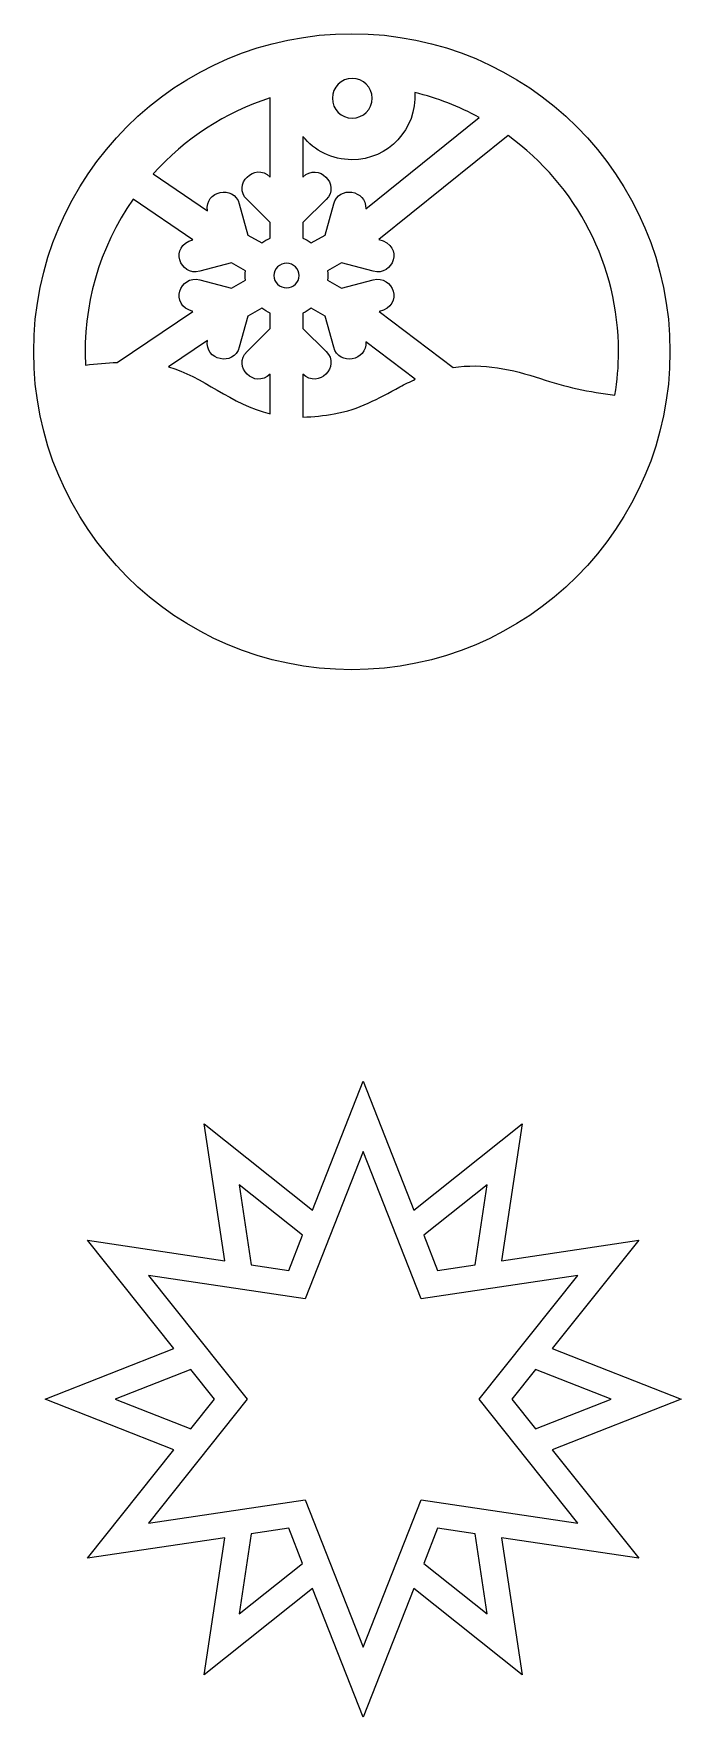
# Model space of a CAD drawing. Header units: centimetres. Extents: x 2 to 128, y -104 to 2.
# Drawn here: x 91.35 to 101.53, y -88.33 to -61.86 of the extents above; entities that cross this region are included whole.
import ezdxf

# ---------------------------------------------------------------- set-up
doc = ezdxf.new("R2010")
doc.units = ezdxf.units.CM
doc.header["$MEASUREMENT"] = 0
doc.layers.add('layer 1', color=7, linetype='Continuous')

msp = doc.modelspace()

# ---------------------------------------------------------------- linework, layer by layer
at = {"layer": 'layer 1', "color": 250}
for points, knots in [([(96.35494, -61.85513), (93.59355, -61.85513), (91.35494, -64.09374), (91.35494, -66.85513), (91.35494, -66.85513), (91.35494, -69.61652), (93.59355, -71.85513), (96.35494, -71.85513), (96.35494, -71.85513), (99.11631, -71.85513), (101.35493, -69.61652), (101.35493, -66.85513), (101.35493, -66.85513), (101.35493, -64.09374), (99.11631, -61.85513), (96.35494, -61.85513)], [0, 0, 0, 0, 0.2, 0.2, 0.2, 0.2, 0.4, 0.4, 0.4, 0.4, 0.6, 0.6, 0.6, 0.6, 1, 1, 1, 1]), ([(96.36146, -63.18344), (96.18886, -63.18344), (96.04896, -63.04354), (96.04896, -62.87094), (96.04896, -62.87094), (96.04896, -62.69834), (96.18886, -62.55844), (96.36146, -62.55844), (96.36146, -62.55844), (96.53405, -62.55844), (96.67396, -62.69834), (96.67396, -62.87094), (96.67396, -62.87094), (96.67396, -63.04354), (96.53405, -63.18344), (96.36146, -63.18344)], [0, 0, 0, 0, 0.2, 0.2, 0.2, 0.2, 0.4, 0.4, 0.4, 0.4, 0.6, 0.6, 0.6, 0.6, 1, 1, 1, 1]), ([(94.08679, -64.63844), (94.08679, -64.63844), (93.23167, -64.06055), (93.23167, -64.06055), (93.23167, -64.06055), (93.7282, -63.50609), (94.3638, -63.09168), (95.07266, -62.86407), (95.07266, -62.86407), (95.07266, -62.86407), (95.07266, -64.10995), (95.07266, -64.10995), (95.07266, -64.10995), (94.8255, -63.86628), (94.4705, -64.23182), (94.70767, -64.4649), (94.70767, -64.4649), (94.70767, -64.4649), (95.07266, -64.82368), (95.07266, -64.82368), (95.07266, -64.82368), (95.07266, -64.82368), (95.07266, -65.0692), (95.07266, -65.0692), (95.07266, -65.0692), (95.02532, -65.08923), (94.9805, -65.11478), (94.93914, -65.14529), (94.93914, -65.14529), (94.93914, -65.14529), (94.71971, -65.02102), (94.71971, -65.02102), (94.71971, -65.02102), (94.71971, -65.02102), (94.58617, -64.5308), (94.58617, -64.5308), (94.58617, -64.5308), (94.50267, -64.22448), (94.03395, -64.32597), (94.08679, -64.63844)], [0, 0, 0, 0, 0.09090909, 0.09090909, 0.09090909, 0.09090909, 0.18181818, 0.18181818, 0.18181818, 0.18181818, 0.27272727, 0.27272727, 0.27272727, 0.27272727, 0.36363636, 0.36363636, 0.36363636, 0.36363636, 0.45454545, 0.45454545, 0.45454545, 0.45454545, 0.54545455, 0.54545455, 0.54545455, 0.54545455, 0.63636364, 0.63636364, 0.63636364, 0.63636364, 0.72727273, 0.72727273, 0.72727273, 0.72727273, 0.81818182, 0.81818182, 0.81818182, 0.81818182, 1, 1, 1, 1]), ([(95.71779, -65.14533), (95.67642, -65.11483), (95.63159, -65.08928), (95.58426, -65.06924), (95.58426, -65.06924), (95.58426, -65.06924), (95.58426, -64.82368), (95.58426, -64.82368), (95.58426, -64.82368), (95.58426, -64.82368), (95.94925, -64.4649), (95.94925, -64.4649), (95.94925, -64.4649), (96.18631, -64.23193), (95.83034, -63.86733), (95.58426, -64.10989), (95.58426, -64.10989), (95.58426, -64.10989), (95.58426, -63.46953), (95.58426, -63.46953), (95.58426, -63.46953), (95.76796, -63.69619), (96.0482, -63.83724), (96.35494, -63.83724), (96.35494, -63.83724), (96.92857, -63.83724), (97.38066, -63.35264), (97.34389, -62.78139), (97.34389, -62.78139), (97.69769, -62.86703), (98.0387, -62.99887), (98.35829, -63.17313), (98.35829, -63.17313), (98.35829, -63.17313), (96.57346, -64.60757), (96.57346, -64.60757), (96.57346, -64.60757), (96.58617, -64.30913), (96.14917, -64.24205), (96.07059, -64.53083), (96.07059, -64.53083), (96.07059, -64.53083), (95.93717, -65.02103), (95.93717, -65.02103), (95.93717, -65.02103), (95.93717, -65.02103), (95.71779, -65.14533), (95.71779, -65.14533)], [0, 0, 0, 0, 0.07692308, 0.07692308, 0.07692308, 0.07692308, 0.15384615, 0.15384615, 0.15384615, 0.15384615, 0.23076923, 0.23076923, 0.23076923, 0.23076923, 0.30769231, 0.30769231, 0.30769231, 0.30769231, 0.38461538, 0.38461538, 0.38461538, 0.38461538, 0.46153846, 0.46153846, 0.46153846, 0.46153846, 0.53846154, 0.53846154, 0.53846154, 0.53846154, 0.61538462, 0.61538462, 0.61538462, 0.61538462, 0.69230769, 0.69230769, 0.69230769, 0.69230769, 0.76923077, 0.76923077, 0.76923077, 0.76923077, 0.84615385, 0.84615385, 0.84615385, 0.84615385, 1, 1, 1, 1]), ([(100.49025, -67.53939), (100.09327, -67.49053), (99.69849, -67.40746), (99.31976, -67.27869), (99.31976, -67.27869), (98.88042, -67.12932), (98.40977, -67.03207), (97.94611, -67.10347), (97.94611, -67.10347), (97.94611, -67.10347), (96.78546, -66.22482), (96.78546, -66.22482), (96.78546, -66.22482), (97.18772, -66.11919), (96.99957, -65.64449), (96.69256, -65.72538), (96.69256, -65.72538), (96.69256, -65.72538), (96.19274, -65.85702), (96.19274, -65.85702), (96.19274, -65.85702), (96.19274, -65.85702), (95.97404, -65.73294), (95.97404, -65.73294), (95.97404, -65.73294), (95.98007, -65.68345), (95.98007, -65.63312), (95.97404, -65.58363), (95.97404, -65.58363), (95.97404, -65.58363), (96.19272, -65.45958), (96.19272, -65.45958), (96.19272, -65.45958), (96.19272, -65.45958), (96.69252, -65.59139), (96.69252, -65.59139), (96.69252, -65.59139), (96.99582, -65.67139), (97.19351, -65.19904), (96.7784, -65.09012), (96.7784, -65.09012), (96.7784, -65.09012), (98.80947, -63.45765), (98.80947, -63.45765), (98.80947, -63.45765), (99.89946, -64.24619), (100.54611, -65.50352), (100.54611, -66.85513), (100.54611, -66.85513), (100.54611, -67.08437), (100.52744, -67.31327), (100.49025, -67.53939)], [0, 0, 0, 0, 0.07142857, 0.07142857, 0.07142857, 0.07142857, 0.14285714, 0.14285714, 0.14285714, 0.14285714, 0.21428571, 0.21428571, 0.21428571, 0.21428571, 0.28571429, 0.28571429, 0.28571429, 0.28571429, 0.35714286, 0.35714286, 0.35714286, 0.35714286, 0.42857143, 0.42857143, 0.42857143, 0.42857143, 0.5, 0.5, 0.5, 0.5, 0.57142857, 0.57142857, 0.57142857, 0.57142857, 0.64285714, 0.64285714, 0.64285714, 0.64285714, 0.71428571, 0.71428571, 0.71428571, 0.71428571, 0.78571429, 0.78571429, 0.78571429, 0.78571429, 0.85714286, 0.85714286, 0.85714286, 0.85714286, 1, 1, 1, 1]), ([(93.85727, -66.22115), (93.85727, -66.22115), (92.66917, -67.02406), (92.66917, -67.02406), (92.66917, -67.02406), (92.50216, -67.03011), (92.33504, -67.04497), (92.16902, -67.06556), (92.16902, -67.06556), (92.12276, -66.13587), (92.38246, -65.22313), (92.91592, -64.45917), (92.91592, -64.45917), (92.91592, -64.45917), (93.85736, -65.09559), (93.85736, -65.09559), (93.85736, -65.09559), (93.48101, -65.19443), (93.6517, -65.67382), (93.96427, -65.5914), (93.96427, -65.5914), (93.96427, -65.5914), (94.46419, -65.45958), (94.46419, -65.45958), (94.46419, -65.45958), (94.46419, -65.45958), (94.68296, -65.58364), (94.68296, -65.58364), (94.68296, -65.58364), (94.67686, -65.63342), (94.67682, -65.68318), (94.68297, -65.73295), (94.68297, -65.73295), (94.68297, -65.73295), (94.46441, -65.85702), (94.46441, -65.85702), (94.46441, -65.85702), (94.46441, -65.85702), (93.96422, -65.72537), (93.96422, -65.72537), (93.96422, -65.72537), (93.65126, -65.64298), (93.48145, -66.12282), (93.85727, -66.22115)], [0, 0, 0, 0, 0.08333333, 0.08333333, 0.08333333, 0.08333333, 0.16666667, 0.16666667, 0.16666667, 0.16666667, 0.25, 0.25, 0.25, 0.25, 0.33333333, 0.33333333, 0.33333333, 0.33333333, 0.41666667, 0.41666667, 0.41666667, 0.41666667, 0.5, 0.5, 0.5, 0.5, 0.58333333, 0.58333333, 0.58333333, 0.58333333, 0.66666667, 0.66666667, 0.66666667, 0.66666667, 0.75, 0.75, 0.75, 0.75, 0.83333333, 0.83333333, 0.83333333, 0.83333333, 1, 1, 1, 1]), ([(95.52682, -65.65839), (95.52682, -65.76718), (95.43605, -65.85169), (95.32854, -65.85169), (95.32854, -65.85169), (95.22097, -65.85169), (95.13002, -65.76725), (95.13002, -65.65839), (95.13002, -65.65839), (95.13002, -65.54955), (95.22096, -65.46488), (95.32854, -65.46488), (95.32854, -65.46488), (95.4361, -65.46488), (95.52682, -65.54963), (95.52682, -65.65839)], [0, 0, 0, 0, 0.2, 0.2, 0.2, 0.2, 0.4, 0.4, 0.4, 0.4, 0.6, 0.6, 0.6, 0.6, 1, 1, 1, 1]), ([(93.47282, -67.09286), (93.47282, -67.09286), (94.08682, -66.67793), (94.08682, -66.67793), (94.08682, -66.67793), (94.03371, -66.99029), (94.50254, -67.09263), (94.58616, -66.78578), (94.58616, -66.78578), (94.58616, -66.78578), (94.71974, -66.29584), (94.71974, -66.29584), (94.71974, -66.29584), (94.71974, -66.29584), (94.93902, -66.17115), (94.93902, -66.17115), (94.93902, -66.17115), (94.98037, -66.20182), (95.02525, -66.2274), (95.07266, -66.24749), (95.07266, -66.24749), (95.07266, -66.24749), (95.07266, -66.49294), (95.07266, -66.49294), (95.07266, -66.49294), (95.07266, -66.49294), (94.70767, -66.85167), (94.70767, -66.85167), (94.70767, -66.85167), (94.47062, -67.08464), (94.82522, -67.45058), (95.07266, -67.20663), (95.07266, -67.20663), (95.07266, -67.20663), (95.07266, -67.83229), (95.07266, -67.83229), (95.07266, -67.83229), (94.45994, -67.69033), (93.99897, -67.23229), (93.47282, -67.09286)], [0, 0, 0, 0, 0.09090909, 0.09090909, 0.09090909, 0.09090909, 0.18181818, 0.18181818, 0.18181818, 0.18181818, 0.27272727, 0.27272727, 0.27272727, 0.27272727, 0.36363636, 0.36363636, 0.36363636, 0.36363636, 0.45454545, 0.45454545, 0.45454545, 0.45454545, 0.54545455, 0.54545455, 0.54545455, 0.54545455, 0.63636364, 0.63636364, 0.63636364, 0.63636364, 0.72727273, 0.72727273, 0.72727273, 0.72727273, 0.81818182, 0.81818182, 0.81818182, 0.81818182, 1, 1, 1, 1]), ([(96.07972, -67.83224), (95.91644, -67.86056), (95.7503, -67.87994), (95.58426, -67.88299), (95.58426, -67.88299), (95.58426, -67.88299), (95.58426, -67.20669), (95.58426, -67.20669), (95.58426, -67.20669), (95.83149, -67.45038), (96.18632, -67.08472), (95.94925, -66.85167), (95.94925, -66.85167), (95.94925, -66.85167), (95.58426, -66.49294), (95.58426, -66.49294), (95.58426, -66.49294), (95.58426, -66.49294), (95.58426, -66.24747), (95.58426, -66.24747), (95.58426, -66.24747), (95.63165, -66.22735), (95.67651, -66.20175), (95.7179, -66.17113), (95.7179, -66.17113), (95.7179, -66.17113), (95.93716, -66.29582), (95.93716, -66.29582), (95.93716, -66.29582), (95.93716, -66.29582), (96.07059, -66.78575), (96.07059, -66.78575), (96.07059, -66.78575), (96.15117, -67.08157), (96.59975, -67.00147), (96.57274, -66.6977), (96.57274, -66.6977), (96.57274, -66.6977), (97.3524, -67.28802), (97.3524, -67.28802), (97.3524, -67.28802), (97.26991, -67.32586), (97.18904, -67.36708), (97.10866, -67.40971), (97.10866, -67.40971), (96.76401, -67.59243), (96.47276, -67.76408), (96.07972, -67.83224)], [0, 0, 0, 0, 0.07692308, 0.07692308, 0.07692308, 0.07692308, 0.15384615, 0.15384615, 0.15384615, 0.15384615, 0.23076923, 0.23076923, 0.23076923, 0.23076923, 0.30769231, 0.30769231, 0.30769231, 0.30769231, 0.38461538, 0.38461538, 0.38461538, 0.38461538, 0.46153846, 0.46153846, 0.46153846, 0.46153846, 0.53846154, 0.53846154, 0.53846154, 0.53846154, 0.61538462, 0.61538462, 0.61538462, 0.61538462, 0.69230769, 0.69230769, 0.69230769, 0.69230769, 0.76923077, 0.76923077, 0.76923077, 0.76923077, 0.84615385, 0.84615385, 0.84615385, 0.84615385, 1, 1, 1, 1]), ([(100.86285, -80.82633), (100.86285, -80.82633), (98.70908, -81.14997), (98.70908, -81.14997), (98.70908, -81.14997), (98.70908, -81.14997), (99.03274, -78.9962), (99.03274, -78.9962), (99.03274, -78.9962), (99.03274, -78.9962), (97.32933, -80.35336), (97.32933, -80.35336), (97.32933, -80.35336), (97.32933, -80.35336), (96.53273, -78.32632), (96.53273, -78.32632), (96.53273, -78.32632), (96.53273, -78.32632), (95.73613, -80.35336), (95.73613, -80.35336), (95.73613, -80.35336), (95.73613, -80.35336), (94.03274, -78.9962), (94.03274, -78.9962), (94.03274, -78.9962), (94.03274, -78.9962), (94.35638, -81.14997), (94.35638, -81.14997), (94.35638, -81.14997), (94.35638, -81.14997), (92.20261, -80.82633), (92.20261, -80.82633), (92.20261, -80.82633), (92.20261, -80.82633), (93.55977, -82.52972), (93.55977, -82.52972), (93.55977, -82.52972), (93.55977, -82.52972), (91.53273, -83.32632), (91.53273, -83.32632), (91.53273, -83.32632), (91.53273, -83.32632), (93.55977, -84.12292), (93.55977, -84.12292), (93.55977, -84.12292), (93.55977, -84.12292), (92.20261, -85.82631), (92.20261, -85.82631), (92.20261, -85.82631), (92.20261, -85.82631), (94.35638, -85.50267), (94.35638, -85.50267), (94.35638, -85.50267), (94.35638, -85.50267), (94.03272, -87.65644), (94.03272, -87.65644), (94.03272, -87.65644), (94.03272, -87.65644), (95.73613, -86.29928), (95.73613, -86.29928), (95.73613, -86.29928), (95.73613, -86.29928), (96.53273, -88.32632), (96.53273, -88.32632), (96.53273, -88.32632), (96.53273, -88.32632), (97.32933, -86.29928), (97.32933, -86.29928), (97.32933, -86.29928), (97.32933, -86.29928), (99.03272, -87.65644), (99.03272, -87.65644), (99.03272, -87.65644), (99.03272, -87.65644), (98.70908, -85.50267), (98.70908, -85.50267), (98.70908, -85.50267), (98.70908, -85.50267), (100.86285, -85.82631), (100.86285, -85.82631), (100.86285, -85.82631), (100.86285, -85.82631), (99.50569, -84.12292), (99.50569, -84.12292), (99.50569, -84.12292), (99.50569, -84.12292), (101.53273, -83.32632), (101.53273, -83.32632), (101.53273, -83.32632), (101.53273, -83.32632), (99.50569, -82.52972), (99.50569, -82.52972), (99.50569, -82.52972), (99.50569, -82.52972), (100.86285, -80.82633), (100.86285, -80.82633)], [0, 0, 0, 0, 0.04, 0.04, 0.04, 0.04, 0.08, 0.08, 0.08, 0.08, 0.12, 0.12, 0.12, 0.12, 0.16, 0.16, 0.16, 0.16, 0.2, 0.2, 0.2, 0.2, 0.24, 0.24, 0.24, 0.24, 0.28, 0.28, 0.28, 0.28, 0.32, 0.32, 0.32, 0.32, 0.36, 0.36, 0.36, 0.36, 0.4, 0.4, 0.4, 0.4, 0.44, 0.44, 0.44, 0.44, 0.48, 0.48, 0.48, 0.48, 0.52, 0.52, 0.52, 0.52, 0.56, 0.56, 0.56, 0.56, 0.6, 0.6, 0.6, 0.6, 0.64, 0.64, 0.64, 0.64, 0.68, 0.68, 0.68, 0.68, 0.72, 0.72, 0.72, 0.72, 0.76, 0.76, 0.76, 0.76, 0.8, 0.8, 0.8, 0.8, 0.84, 0.84, 0.84, 0.84, 0.88, 0.88, 0.88, 0.88, 0.92, 0.92, 0.92, 0.92, 1, 1, 1, 1]), ([(99.90745, -85.27471), (99.90745, -85.27471), (97.4439, -84.90452), (97.4439, -84.90452), (97.4439, -84.90452), (97.4439, -84.90452), (96.53273, -87.22311), (96.53273, -87.22311), (96.53273, -87.22311), (96.53273, -87.22311), (95.62156, -84.90452), (95.62156, -84.90452), (95.62156, -84.90452), (95.62156, -84.90452), (93.15801, -85.27471), (93.15801, -85.27471), (93.15801, -85.27471), (93.15801, -85.27471), (94.71039, -83.32632), (94.71039, -83.32632), (94.71039, -83.32632), (94.71039, -83.32632), (93.15801, -81.37793), (93.15801, -81.37793), (93.15801, -81.37793), (93.15801, -81.37793), (95.62156, -81.74812), (95.62156, -81.74812), (95.62156, -81.74812), (95.62156, -81.74812), (96.53273, -79.42953), (96.53273, -79.42953), (96.53273, -79.42953), (96.53273, -79.42953), (97.4439, -81.74812), (97.4439, -81.74812), (97.4439, -81.74812), (97.4439, -81.74812), (99.90745, -81.37793), (99.90745, -81.37793), (99.90745, -81.37793), (99.90745, -81.37793), (98.35507, -83.32632), (98.35507, -83.32632), (98.35507, -83.32632), (98.35507, -83.32632), (99.90745, -85.27471), (99.90745, -85.27471)], [0, 0, 0, 0, 0.07692308, 0.07692308, 0.07692308, 0.07692308, 0.15384615, 0.15384615, 0.15384615, 0.15384615, 0.23076923, 0.23076923, 0.23076923, 0.23076923, 0.30769231, 0.30769231, 0.30769231, 0.30769231, 0.38461538, 0.38461538, 0.38461538, 0.38461538, 0.46153846, 0.46153846, 0.46153846, 0.46153846, 0.53846154, 0.53846154, 0.53846154, 0.53846154, 0.61538462, 0.61538462, 0.61538462, 0.61538462, 0.69230769, 0.69230769, 0.69230769, 0.69230769, 0.76923077, 0.76923077, 0.76923077, 0.76923077, 0.84615385, 0.84615385, 0.84615385, 0.84615385, 1, 1, 1, 1]), ([(95.3636, -81.30132), (95.3636, -81.30132), (94.77384, -81.2127), (94.77384, -81.2127), (94.77384, -81.2127), (94.77384, -81.2127), (94.58434, -79.9516), (94.58434, -79.9516), (94.58434, -79.9516), (94.58434, -79.9516), (95.58173, -80.74627), (95.58173, -80.74627), (95.58173, -80.74627), (95.58173, -80.74627), (95.3636, -81.30132), (95.3636, -81.30132)], [0, 0, 0, 0, 0.2, 0.2, 0.2, 0.2, 0.4, 0.4, 0.4, 0.4, 0.6, 0.6, 0.6, 0.6, 1, 1, 1, 1]), ([(98.29162, -81.2127), (98.29162, -81.2127), (97.70186, -81.30132), (97.70186, -81.30132), (97.70186, -81.30132), (97.70186, -81.30132), (97.48374, -80.74627), (97.48374, -80.74627), (97.48374, -80.74627), (97.48374, -80.74627), (98.48113, -79.9516), (98.48113, -79.9516), (98.48113, -79.9516), (98.48113, -79.9516), (98.29162, -81.2127), (98.29162, -81.2127)], [0, 0, 0, 0, 0.2, 0.2, 0.2, 0.2, 0.4, 0.4, 0.4, 0.4, 0.6, 0.6, 0.6, 0.6, 1, 1, 1, 1]), ([(94.19446, -83.32632), (94.19446, -83.32632), (93.82283, -83.79275), (93.82283, -83.79275), (93.82283, -83.79275), (93.82283, -83.79275), (92.63594, -83.32632), (92.63594, -83.32632), (92.63594, -83.32632), (92.63594, -83.32632), (93.82283, -82.85989), (93.82283, -82.85989), (93.82283, -82.85989), (93.82283, -82.85989), (94.19446, -83.32632), (94.19446, -83.32632)], [0, 0, 0, 0, 0.2, 0.2, 0.2, 0.2, 0.4, 0.4, 0.4, 0.4, 0.6, 0.6, 0.6, 0.6, 1, 1, 1, 1]), ([(99.24263, -83.79275), (99.24263, -83.79275), (98.871, -83.32632), (98.871, -83.32632), (98.871, -83.32632), (98.871, -83.32632), (99.24263, -82.85989), (99.24263, -82.85989), (99.24263, -82.85989), (99.24263, -82.85989), (100.42952, -83.32632), (100.42952, -83.32632), (100.42952, -83.32632), (100.42952, -83.32632), (99.24263, -83.79275), (99.24263, -83.79275)], [0, 0, 0, 0, 0.2, 0.2, 0.2, 0.2, 0.4, 0.4, 0.4, 0.4, 0.6, 0.6, 0.6, 0.6, 1, 1, 1, 1]), ([(95.3636, -85.35132), (95.3636, -85.35132), (95.58172, -85.90637), (95.58172, -85.90637), (95.58172, -85.90637), (95.58172, -85.90637), (94.58433, -86.70104), (94.58433, -86.70104), (94.58433, -86.70104), (94.58433, -86.70104), (94.77384, -85.43994), (94.77384, -85.43994), (94.77384, -85.43994), (94.77384, -85.43994), (95.3636, -85.35132), (95.3636, -85.35132)], [0, 0, 0, 0, 0.2, 0.2, 0.2, 0.2, 0.4, 0.4, 0.4, 0.4, 0.6, 0.6, 0.6, 0.6, 1, 1, 1, 1]), ([(97.48373, -85.90637), (97.48373, -85.90637), (97.70186, -85.35132), (97.70186, -85.35132), (97.70186, -85.35132), (97.70186, -85.35132), (98.29162, -85.43994), (98.29162, -85.43994), (98.29162, -85.43994), (98.29162, -85.43994), (98.48112, -86.70104), (98.48112, -86.70104), (98.48112, -86.70104), (98.48112, -86.70104), (97.48373, -85.90637), (97.48373, -85.90637)], [0, 0, 0, 0, 0.2, 0.2, 0.2, 0.2, 0.4, 0.4, 0.4, 0.4, 0.6, 0.6, 0.6, 0.6, 1, 1, 1, 1])]:
    msp.add_open_spline(points, degree=3, knots=knots, dxfattribs=at)

doc.saveas('drawing.dxf')
